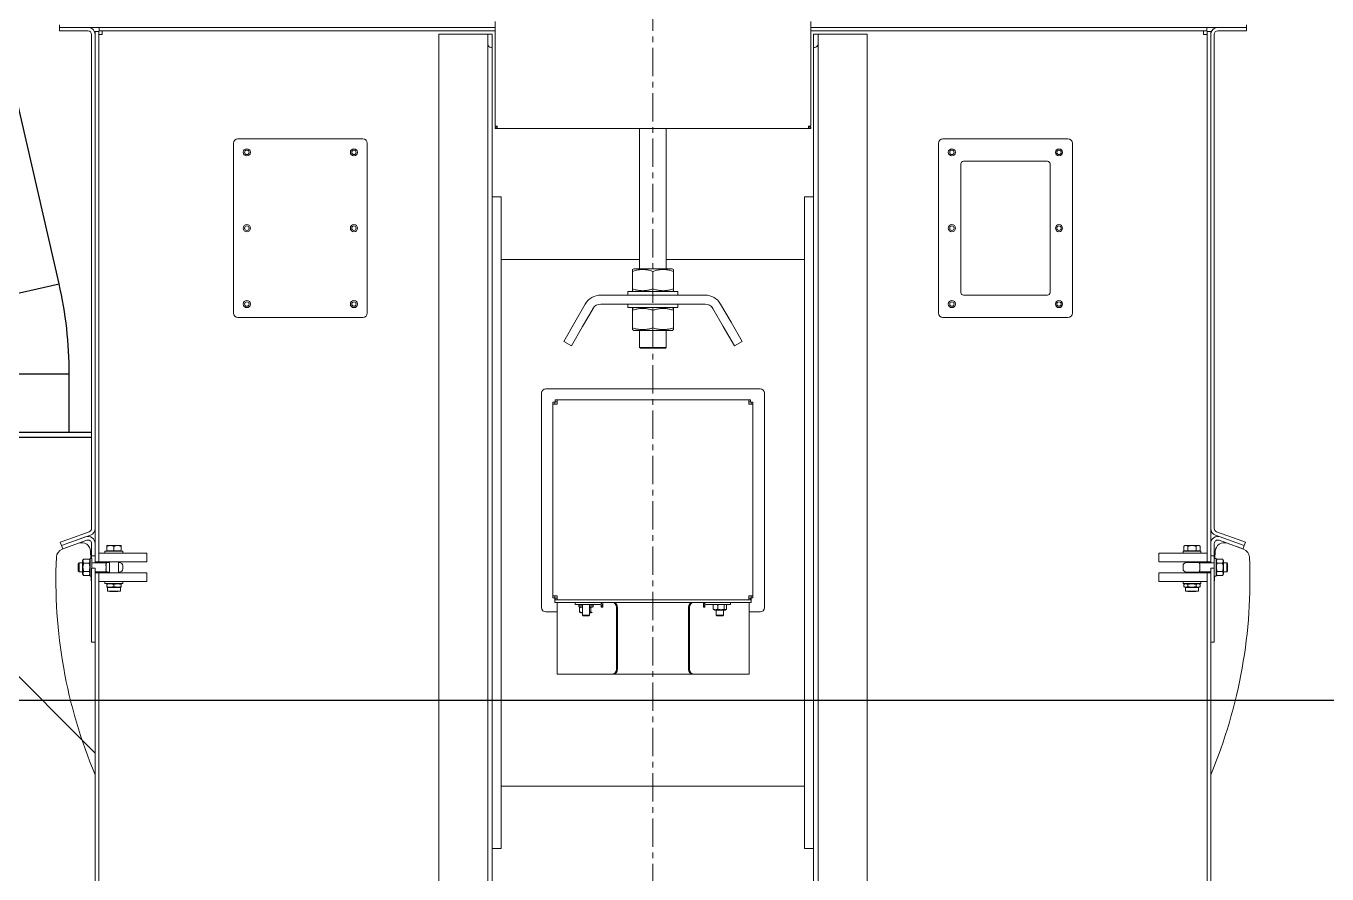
# Model space of a CAD drawing. Header units: millimetres. Extents: x 3220 to 226993, y 817 to 176024.
# Drawn here: x 158606 to 160064, y 132249 to 133199 of the extents above; entities that cross this region are included whole.
import ezdxf

# ---------------------------------------------------------------- set-up
doc = ezdxf.new("R2010")
doc.units = ezdxf.units.MM
doc.linetypes.add('AXES', pattern=[50.8, 31.75, -6.35, 6.35, -6.35])
doc.layers.add('Axe', color=1, linetype='AXES', lineweight=9)
doc.layers.add('Sichtbare Kanten(DIN)', color=7, linetype='Continuous', lineweight=50, true_color=0x3f3f3f)

# ---------------------------------------------------------------- blocks, each defined once
blk = doc.blocks.new('section 1-2')
blk.add_lwpolyline([(17750, -500), (17750, -3500), (250, -3500), (250, -500)])
blk = doc.blocks.new('be 500 pied F')
at = {"layer": 'Axe'}
blk.add_line((0, 1434.4), (0, -500), dxfattribs=at)
at = {"layer": 'Sichtbare Kanten(DIN)', "color": 5, "lineweight": 0}
for p, q in [((-665, 1257), (-665, 1254)), ((-655, 1254), (-665, 1254)), ((-665, 1254), (-655, 1254)), ((-665, 1254), (-665, 1250)), ((-655, 1254), (-176.9, 1254)), ((-655, 1254), (-633, 1254)), ((-620.5, 1254), (-176.9, 1254)), ((-620.5, 1250), (-620.5, 1254)), ((-176.9, 1143.2), (-176.9, 1260.4)), ((176.9, 1260.4), (176.9, 1143.2)), ((176.9, 1254), (620.5, 1254)), ((176.9, 1254), (655, 1254)), ((620.5, 1250), (620.5, 1254)), ((655, 1254), (633, 1254)), ((665, 1254), (655, 1254)), ((665, 1254), (655, 1254)), ((665, 1254), (665, 1257)), ((665, 1254), (665, 1250)), ((-655, 1250), (-665, 1250)), ((-655, 1250), (-633, 1250)), ((-629, 1246), (-629, 692.6)), ((-625, 658), (-625, 1249.5)), ((-621, 1249.5), (-625, 1249.5)), ((-625, 692.6), (-625, 1246)), ((-621, 658), (-621, 1249.5)), ((-617, 1246), (-621, 1246)), ((-620.5, 1250), (-176.9, 1250)), ((-617, 1246), (-617, 1250)), ((-240, 1246.5), (-236, 1246.5)), ((-240, 1246.5), (-240, -376)), ((-190, 1246.5), (-236, 1246.5)), ((-185, 1246.5), (-190, 1246.5)), ((-185, 1246.5), (-180, 1246.5)), ((-185, 1235.5), (-185, 1246.5)), ((-180, 1246.5), (-180, 1231.5)), ((176.9, 1250), (620.5, 1250)), ((185, 1246.5), (180, 1246.5)), ((180, 1246.5), (180, 1231.5)), ((185, 1235.5), (185, 1246.5)), ((185, 1246.5), (190, 1246.5)), ((190, 1246.5), (236, 1246.5)), ((240, 1246.5), (236, 1246.5)), ((240, 1246.5), (240, -376)), ((617, 1246), (617, 1250)), ((621, 1246), (617, 1246)), ((621, 1249.5), (621, 658)), ((625, 1249.5), (621, 1249.5)), ((625, 1249.5), (625, 658)), ((625, 692.6), (625, 1246)), ((629, 1246), (629, 692.6)), ((655, 1250), (633, 1250)), ((655, 1250), (665, 1250)), ((-185, 1235.5), (-185, -477.5)), ((-180, 1231.5), (-181, 1231.5)), ((-180, 1231.5), (-180, -473.5)), ((180, 1231.5), (181, 1231.5)), ((180, 1231.5), (180, -473.5)), ((185, 1235.5), (185, -477.5)), ((-176.9, 1143.2), (-174.4, 1143.2)), ((-174.4, 1142), (-176.9, 1142)), ((-176.9, 1140.7), (-176.9, 1142)), ((-176.9, 1140.7), (-174.4, 1140.7)), ((-174.4, 1140.7), (-174.4, 1143.2)), ((-174.4, 1140.7), (174.4, 1140.7)), ((-15, 1140.7), (-15, 983.6)), ((15, 1140.7), (15, 983.6)), ((174.4, 1143.2), (176.9, 1143.2)), ((174.4, 1143.2), (174.4, 1140.7)), ((176.9, 1142), (174.4, 1142)), ((174.4, 1140.7), (176.9, 1140.7)), ((176.9, 1142), (176.9, 1140.7)), ((-470, 934), (-470, 1124)), ((-465, 1129), (-325, 1129)), ((-320, 1124), (-320, 934)), ((320, 934), (320, 1124)), ((325, 1129), (465, 1129)), ((470, 1124), (470, 934)), ((345, 957), (345, 1101)), ((348, 1104), (442, 1104)), ((445, 1101), (445, 957)), ((-170, 1064), (-180, 1064)), ((-170, 1064), (-170, 1062)), ((-170, 336), (-170, 1062)), ((170, 1062), (170, 1064)), ((180, 1064), (170, 1064)), ((170, 1062), (170, 336)), ((-170, 994), (-15, 994)), ((15, 994), (170, 994)), ((-21.4, 983.6), (-23, 982.7)), ((-23, 980.6), (-23, 982.7)), ((-23, 980.6), (-23, 961)), ((21.4, 983.6), (-21.4, 983.6)), ((0, 980.6), (0, 961)), ((21.4, 983.6), (23, 982.7)), ((23, 982.7), (23, 980.6)), ((23, 980.6), (23, 961)), ((58.5, 954), (-58.5, 954)), ((-28, 958), (28, 958)), ((-28, 954), (-28, 958)), ((-23, 958.9), (-23, 961)), ((-21.4, 958), (-23, 958.9)), ((21.4, 958), (23, 958.9)), ((23, 961), (23, 958.9)), ((28, 954), (28, 958)), ((442, 954), (348, 954)), ((-75.8, 944), (-87.5, 923.7)), ((-78.8, 918.7), (-67.1, 939)), ((58.5, 944), (-58.5, 944)), ((-28, 944), (-28, 940)), ((28, 940), (-28, 940)), ((-21.4, 940), (-23, 939.1)), ((-23, 937), (-23, 939.1)), ((-23, 917.4), (-23, 937)), ((0, 917.4), (0, 937)), ((21.4, 940), (23, 939.1)), ((23, 939.1), (23, 937)), ((23, 917.4), (23, 937)), ((28, 944), (28, 940)), ((78.8, 918.7), (67.1, 939)), ((87.5, 923.7), (75.8, 944)), ((-325, 929), (-465, 929)), ((-100, 902), (-87.5, 923.7)), ((-78.8, 918.7), (-91.3, 897)), ((91.3, 897), (78.8, 918.7)), ((87.5, 923.7), (100, 902)), ((465, 929), (325, 929)), ((-23, 915.3), (-23, 917.4)), ((-21.4, 914.4), (-23, 915.3)), ((-21.4, 914.4), (21.4, 914.4)), ((-15, 914.4), (-15, 895.4)), ((15, 914.4), (15, 895.4)), ((21.4, 914.4), (23, 915.3)), ((23, 917.4), (23, 915.3)), ((-100, 902), (-91.3, 897)), ((-15, 895.4), (15, 895.4)), ((-14, 894.4), (-15, 895.4)), ((14, 894.4), (-14, 894.4)), ((14, 894.4), (15, 895.4)), ((91.3, 897), (100, 902)), ((120, 849), (-120, 849)), ((-125, 844), (-125, 604)), ((-112, 834), (-112, 831.9)), ((-110, 834), (-112, 834)), ((-112, 831.9), (-112, 617.1)), ((-112, 831.9), (-107.4, 831.9)), ((-110, 831.9), (-110, 834)), ((-107.4, 836.5), (-109.5, 836.5)), ((-109.5, 836.5), (-109.5, 834.5)), ((-109.5, 834.5), (-107.4, 834.5)), ((-107.4, 831.9), (-107.4, 836.5)), ((107.4, 836.5), (-107.4, 836.5)), ((109.5, 836.5), (107.4, 836.5)), ((107.4, 836.5), (107.4, 831.9)), ((107.4, 834.5), (109.5, 834.5)), ((112, 831.9), (107.4, 831.9)), ((109.5, 834.5), (109.5, 836.5)), ((110, 834), (110, 831.9)), ((110, 834), (112, 834)), ((112, 831.9), (112, 834)), ((112, 617.1), (112, 831.9)), ((125, 604), (125, 844)), ((-631.6, 688.8), (-654.6, 680.5)), ((631.6, 688.8), (654.6, 680.5)), ((-664, 677.1), (-654.6, 680.5)), ((-664, 677.1), (-662.6, 673.3)), ((-653.2, 676.7), (-662.6, 673.3)), ((-662.6, 673.3), (-653.2, 676.7)), ((-662.6, 673.3), (-661.2, 669.6)), ((-643.5, 676), (-661.9, 669.3)), ((-651.8, 673), (-661.2, 669.6)), ((-630.3, 685.1), (-653.2, 676.7)), ((-653.2, 676.7), (-635.7, 683.1)), ((-634.4, 679.3), (-651.8, 673)), ((-629, 668), (-629, 675.6)), ((-625, 668), (-625, 675.6)), ((-608, 673.4), (-612, 673.4)), ((-612, 672.7), (-612, 673.4)), ((-612, 667.6), (-612, 672.7)), ((-600, 673.4), (-608, 673.4)), ((-604, 667.6), (-604, 672.7)), ((-596, 673.4), (-600, 673.4)), ((-596, 673.4), (-596, 672.7)), ((-596, 667.6), (-596, 672.7)), ((596, 673.4), (594.8, 672.7)), ((594.8, 667.6), (594.8, 672.7)), ((597.1, 673.4), (596, 673.4)), ((604, 673.4), (597.1, 673.4)), ((599.4, 667.6), (599.4, 672.7)), ((610.9, 673.4), (604, 673.4)), ((608.6, 667.6), (608.6, 672.7)), ((612, 673.4), (610.9, 673.4)), ((612, 673.4), (613.2, 672.7)), ((613.2, 667.6), (613.2, 672.7)), ((625, 675.6), (625, 668)), ((629, 668), (629, 675.6)), ((630.3, 685.1), (653.2, 676.7)), ((634.4, 679.3), (651.8, 673)), ((653.2, 676.7), (635.7, 683.1)), ((661.9, 669.3), (643.5, 676)), ((661.2, 669.6), (651.8, 673)), ((653.2, 676.7), (662.6, 673.3)), ((653.2, 676.7), (662.6, 673.3)), ((664, 677.1), (654.6, 680.5)), ((661.2, 669.6), (662.6, 673.3)), ((664, 677.1), (662.6, 673.3)), ((-639, 656.3), (-637.9, 658.2)), ((-639, 656.3), (-639, 641.7)), ((-637.9, 658.2), (-631.7, 658.2)), ((-630.6, 656.3), (-631.7, 658.2)), ((-630.6, 639), (-630.6, 659)), ((-628.6, 659), (-630.6, 659)), ((-629.8, 659), (-630.1, 666.9)), ((-629, 663), (-629, 668)), ((-629, 663), (-629, 662.1)), ((-629, 662), (-629, 662.1)), ((-629, 662), (-625, 662)), ((-629, 659), (-629, 662)), ((-628.6, 648), (-628.6, 659)), ((-625, 655), (-625, 658)), ((-621, 665), (-605, 665)), ((-621, 665), (-621, 655)), ((-614, 667), (-594, 667)), ((-614, 665), (-614, 667)), ((-604, 667.6), (-612, 667.6)), ((-611.3, 667.6), (-611.3, 667)), ((-605, 665), (-590.6, 665)), ((-596, 667.6), (-604, 667.6)), ((-596.7, 667.6), (-596.7, 667)), ((-594, 665), (-594, 667)), ((-590.6, 665), (-569.1, 665)), ((-569.1, 665), (-567, 665)), ((-567, 655), (-567, 665)), ((567, 665), (569.1, 665)), ((567, 665), (567, 655)), ((590.6, 665), (569.1, 665)), ((590.6, 665), (605, 665)), ((594, 667), (614, 667)), ((594, 665), (594, 667)), ((599.4, 667.6), (594.8, 667.6)), ((596.7, 667.6), (596.7, 667)), ((608.6, 667.6), (599.4, 667.6)), ((621, 665), (605, 665)), ((613.2, 667.6), (608.6, 667.6)), ((611.3, 667.6), (611.3, 667)), ((614, 665), (614, 667)), ((621, 655), (621, 665)), ((625, 662), (629, 662)), ((625, 658), (625, 655)), ((629, 668), (629, 663)), ((629, 662.1), (629, 663)), ((629, 662.1), (629, 662)), ((629, 662), (629, 659)), ((629, 647.3), (629, 659)), ((631, 659), (629, 659)), ((630.1, 666.9), (629.8, 659)), ((631, 639), (631, 659)), ((631, 656.3), (632.1, 658.2)), ((638.3, 658.2), (632.1, 658.2)), ((639.4, 656.3), (638.3, 658.2)), ((639.4, 641.7), (639.4, 656.3)), ((-644, 653), (-643, 654)), ((-644, 645), (-644, 653)), ((-644, 645), (-643, 644)), ((-639, 654), (-643, 654)), ((-643, 654), (-643, 644)), ((-639, 644), (-643, 644)), ((-639, 641.7), (-637.9, 639.8)), ((-637.9, 653.7), (-631.7, 653.7)), ((-637.9, 644.5), (-631.7, 644.5)), ((-630.6, 641.7), (-631.7, 639.8)), ((-629, 647.9), (-629, 648)), ((-625, 648), (-629, 648)), ((-629, 647.9), (-629, 647)), ((-629, 642), (-629, 647)), ((-629, 570), (-629, 642)), ((-611.9, 654), (-628.6, 654)), ((-625, 655), (-621, 655)), ((-625, 654), (-625, 655)), ((-625, 648), (-625, 647.9)), ((-625, 647), (-625, 647.9)), ((-625, 647), (-625, 642)), ((-611.9, 644), (-625, 644)), ((-621, 643), (-625, 643)), ((-625, 570), (-625, 642)), ((-621, 655), (-621, 654)), ((-621, 655), (-605, 655)), ((-621, 644), (-621, 643)), ((-621, 643), (-605, 643)), ((-621, 643), (-621, 633)), ((-609, 654.5), (-610, 654.5)), ((-610, 643.5), (-609, 643.5)), ((-609, 655), (-609, 643)), ((-590.6, 655), (-605, 655)), ((-605, 643), (-590.6, 643)), ((-599, 655), (-599, 643)), ((-598, 654.5), (-599, 654.5)), ((-599, 643.5), (-598, 643.5)), ((-594, 647.5), (-594, 650.5)), ((-590.6, 655), (-569.1, 655)), ((-590.6, 643), (-569.1, 643)), ((-567, 655), (-569.1, 655)), ((-569.1, 643), (-567, 643)), ((-567, 633), (-567, 643)), ((569.1, 655), (567, 655)), ((567, 643), (569.1, 643)), ((567, 643), (567, 633)), ((590.6, 655), (569.1, 655)), ((590.6, 643), (569.1, 643)), ((605, 655), (590.6, 655)), ((590.6, 643), (605, 643)), ((594, 650.5), (594, 647.5)), ((610, 654.5), (598, 654.5)), ((598, 643.5), (610, 643.5)), ((599, 655), (599, 654.5)), ((599, 643.5), (599, 643)), ((621, 655), (605, 655)), ((621, 643), (605, 643)), ((609, 655), (609, 654.5)), ((609, 643.5), (609, 643)), ((611.9, 654), (629, 654)), ((611.9, 644), (625, 644)), ((621, 655), (625, 655)), ((621, 654), (621, 655)), ((621, 643), (621, 644)), ((625, 643), (621, 643)), ((621, 633), (621, 643)), ((625, 655), (625, 654)), ((625, 647.9), (625, 648)), ((629, 648), (625, 648)), ((625, 647.9), (625, 647)), ((625, 642), (625, 647)), ((625, 642), (625, 570)), ((629, 647), (629, 647.3)), ((629, 647), (629, 642)), ((629, 570), (629, 642)), ((631, 641.7), (632.1, 639.8)), ((638.3, 653.7), (632.1, 653.7)), ((638.3, 644.5), (632.1, 644.5)), ((639.4, 641.7), (638.3, 639.8)), ((639.4, 654), (643, 654)), ((639.4, 644), (643, 644)), ((643, 644), (643, 654)), ((644, 653), (643, 654)), ((644, 645), (643, 644)), ((644, 653), (644, 645)), ((-637.9, 639.8), (-637.9, 639.8)), ((-637.9, 639.8), (-631.7, 639.8)), ((-631.7, 639.8), (-631.7, 639.8)), ((-629, 639), (-630.6, 639)), ((-629, 627.9), (-629.3, 639)), ((-625, -491.5), (-625, 640)), ((-621, -491.5), (-621, 640)), ((-621, 633), (-605, 633)), ((-614, 633), (-614, 631)), ((-594, 631), (-614, 631)), ((-611.3, 631), (-612, 630.6)), ((-612, 629.9), (-612, 630.6)), ((-612, 629.9), (-612, 627.4)), ((-612, 626.7), (-612, 627.4)), ((-590.6, 633), (-605, 633)), ((-604, 629.9), (-604, 627.4)), ((-596.7, 631), (-596, 630.6)), ((-596, 630.6), (-596, 629.9)), ((-596, 629.9), (-596, 627.4)), ((-596, 627.4), (-596, 626.7)), ((-594, 633), (-594, 631)), ((-590.6, 633), (-569.1, 633)), ((-567, 633), (-569.1, 633)), ((569.1, 633), (567, 633)), ((590.6, 633), (569.1, 633)), ((605, 633), (590.6, 633)), ((594, 633), (594, 631)), ((614, 631), (594, 631)), ((596.7, 631), (594.8, 629.9)), ((594.8, 629.9), (594.8, 627.4)), ((596.7, 626.3), (594.8, 627.4)), ((599.4, 629.9), (599.4, 627.4)), ((621, 633), (605, 633)), ((608.6, 629.9), (608.6, 627.4)), ((611.3, 631), (613.2, 629.9)), ((611.3, 626.3), (613.2, 627.4)), ((613.2, 629.9), (613.2, 627.4)), ((614, 633), (614, 631)), ((621, 640), (621, -491.5)), ((625, 640), (625, -491.5)), ((629.3, 639), (629, 627.9)), ((631, 639), (629, 639)), ((632.1, 639.8), (632.1, 639.8)), ((638.3, 639.8), (632.1, 639.8)), ((638.3, 639.8), (638.3, 639.8)), ((-611.3, 626.3), (-612, 626.7)), ((-596.7, 626.3), (-611.3, 626.3)), ((-611.3, 626.3), (-611.3, 622.4)), ((-596.7, 622.4), (-611.3, 622.4)), ((-608.1, 622), (-608.5, 622.4)), ((-599.9, 622), (-608.1, 622)), ((-599.9, 622), (-599.5, 622.4)), ((-596.7, 626.3), (-596, 626.7)), ((-596.7, 626.3), (-596.7, 622.4)), ((-112, 617.1), (-112, 615)), ((-107.4, 617.1), (-112, 617.1)), ((-112, 615), (-110, 615)), ((-110, 615), (-110, 617.1)), ((-110, 612.5), (-110, 615)), ((-110, 612.5), (-105, 612.5)), ((-110, 612.5), (-110, 609.5)), ((-107.4, 614.5), (-109.5, 614.5)), ((-109.5, 614.5), (-109.5, 612.5)), ((-107.4, 612.5), (-107.4, 617.1)), ((-105, 612.5), (105, 612.5)), ((105, 612.5), (110, 612.5)), ((112, 617.1), (107.4, 617.1)), ((107.4, 617.1), (107.4, 612.5)), ((109.5, 614.5), (107.4, 614.5)), ((109.5, 612.5), (109.5, 614.5)), ((110, 617.1), (110, 615)), ((110, 615), (112, 615)), ((110, 612.5), (110, 615)), ((110, 609.5), (110, 612.5)), ((112, 615), (112, 617.1)), ((611.3, 626.3), (596.7, 626.3)), ((596.7, 626.3), (596.7, 622.4)), ((611.3, 622.4), (596.7, 622.4)), ((599.9, 622), (599.5, 622.4)), ((608.1, 622), (599.9, 622)), ((608.1, 622), (608.5, 622.4)), ((611.3, 626.3), (611.3, 622.4)), ((-120, 599), (-107.2, 599)), ((-105, 609.5), (-110, 609.5)), ((-107.2, 609.5), (-107.2, 529.5)), ((105, 609.5), (-105, 609.5)), ((-87.3, 607.5), (-87.3, 609.5)), ((-87.3, 607.5), (-65.1, 607.5)), ((-83, 606.5), (-79, 606.5)), ((-83, 604.9), (-83, 606.5)), ((-83, 604.9), (-79, 604.9)), ((-82.2, 603.9), (-82.2, 599.1)), ((-80.8, 604.9), (-81.7, 604.4)), ((-80.8, 598.1), (-81.7, 598.6)), ((-80.8, 598.1), (-79, 598.1)), ((-80, 606.5), (-80, 607.5)), ((-79, 595.3), (-79, 607.5)), ((-71, 595.3), (-71, 607.5)), ((-71, 606.5), (-67, 606.5)), ((-71, 604.9), (-67, 604.9)), ((-71, 598.1), (-69.2, 598.1)), ((-69.6, 603.9), (-69.6, 599.1)), ((-69.2, 604.9), (-68.3, 604.4)), ((-69.2, 598.1), (-68.3, 598.6)), ((-67, 604.9), (-67, 606.5)), ((-65.1, 607.5), (-59.1, 607.5)), ((-58, 604.5), (-58, 605.5)), ((-56.3, 604.5), (-58, 604.5)), ((-56.9, 605.5), (-56.9, 604.5)), ((-56.3, 609.5), (-56.3, 604.5)), ((-40.9, 534.5), (-40.9, 604.5)), ((-39.8, 604.5), (-39.8, 534.5)), ((40, 604.5), (40, 534.5)), ((41, 534.5), (41, 604.5)), ((56.5, 604.5), (56.5, 609.5)), ((58.2, 604.5), (56.5, 604.5)), ((57.2, 604.5), (57.2, 605.5)), ((58.2, 605.5), (58.2, 604.5)), ((65, 607.5), (59.3, 607.5)), ((65, 607.5), (86.8, 607.5)), ((67.6, 606.9), (67.6, 602.1)), ((68.5, 607.5), (68.1, 607.3)), ((69.2, 601.1), (68.1, 601.7)), ((69.2, 601.1), (80.8, 601.1)), ((71, 595.3), (71, 601.1)), ((72.6, 606.9), (72.6, 602.1)), ((79, 595.3), (79, 601.1)), ((79.9, 606.9), (79.9, 602.1)), ((80.8, 601.1), (81.9, 601.7)), ((81.5, 607.5), (81.9, 607.3)), ((82.4, 606.9), (82.4, 602.1)), ((86.8, 609.5), (86.8, 607.5)), ((110, 609.5), (105, 609.5)), ((107.9, 529.5), (107.9, 609.5)), ((107.9, 599), (120, 599)), ((-79, 595.3), (-71, 595.3)), ((-78.2, 594.5), (-79, 595.3)), ((-71.8, 594.5), (-78.2, 594.5)), ((-71.8, 594.5), (-71, 595.3)), ((71, 595.3), (79, 595.3)), ((71.8, 594.5), (71, 595.3)), ((78.2, 594.5), (71.8, 594.5)), ((78.2, 594.5), (79, 595.3)), ((-629, 565), (-629, 570)), ((629, 570), (629, 565)), ((-629, 565), (-625, 565)), ((625, 565), (629, 565)), ((-107.2, 529.5), (-105.4, 529.5)), ((-45.1, 529.5), (-105.4, 529.5)), ((-45.1, 529.5), (-44.1, 529.5)), ((-0.9, 529.5), (-44.1, 529.5)), ((0.9, 529.5), (-0.9, 529.5)), ((44.2, 529.5), (0.9, 529.5)), ((44.2, 529.5), (45.3, 529.5)), ((106, 529.5), (45.3, 529.5)), ((107.9, 529.5), (106, 529.5)), ((170, 404), (-170, 404)), ((-170, 336), (-170, 334)), ((170, 334), (170, 336)), ((-180, 334), (-170, 334)), ((170, 334), (180, 334))]:
    blk.add_line(p, q, dxfattribs=at)
at = {"layer": 'Sichtbare Kanten(DIN)', "color": 5, "lineweight": 0, "flags": 128}
for points in [[(0, 980.6), (-1.1, 981), (-2.1, 981.3), (-3.2, 981.6), (-4.1, 981.8), (-5.1, 982), (-6.1, 982.2), (-7, 982.3), (-7.9, 982.5), (-8.8, 982.6), (-9.7, 982.6), (-10.6, 982.7), (-11.5, 982.7), (-12.4, 982.7), (-13.3, 982.6), (-14.2, 982.6), (-15.1, 982.5), (-16, 982.3), (-16.9, 982.2), (-17.9, 982), (-18.9, 981.8), (-19.8, 981.6), (-20.9, 981.3), (-21.9, 981), (-23, 980.6)], [(23, 980.6), (21.9, 981), (20.9, 981.3), (19.8, 981.6), (18.9, 981.8), (17.9, 982), (16.9, 982.2), (16, 982.3), (15.1, 982.5), (14.2, 982.6), (13.3, 982.6), (12.4, 982.7), (11.5, 982.7), (10.6, 982.7), (9.7, 982.6), (8.8, 982.6), (7.9, 982.5), (7, 982.3), (6.1, 982.2), (5.1, 982), (4.1, 981.8), (3.2, 981.6), (2.1, 981.3), (1.1, 981), (0, 980.6)], [(-23, 961), (-21.9, 960.6), (-20.9, 960.3), (-19.8, 960), (-18.9, 959.8), (-17.9, 959.6), (-16.9, 959.4), (-16, 959.3), (-15.1, 959.1), (-14.2, 959), (-13.3, 959), (-12.4, 958.9), (-11.5, 958.9), (-10.6, 958.9), (-9.7, 959), (-8.8, 959), (-7.9, 959.1), (-7, 959.3), (-6.1, 959.4), (-5.1, 959.6), (-4.1, 959.8), (-3.2, 960), (-2.1, 960.3), (-1.1, 960.6), (0, 961)], [(0, 961), (1.1, 960.6), (2.1, 960.3), (3.2, 960), (4.1, 959.8), (5.1, 959.6), (6.1, 959.4), (7, 959.3), (7.9, 959.1), (8.8, 959), (9.7, 959), (10.6, 958.9), (11.5, 958.9), (12.4, 958.9), (13.3, 959), (14.2, 959), (15.1, 959.1), (16, 959.3), (16.9, 959.4), (17.9, 959.6), (18.9, 959.8), (19.8, 960), (20.9, 960.3), (21.9, 960.6), (23, 961)], [(0, 937), (-1.1, 937.4), (-2.1, 937.7), (-3.2, 938), (-4.1, 938.2), (-5.1, 938.4), (-6.1, 938.6), (-7, 938.7), (-7.9, 938.9), (-8.8, 939), (-9.7, 939), (-10.6, 939.1), (-11.5, 939.1), (-12.4, 939.1), (-13.3, 939), (-14.2, 939), (-15.1, 938.9), (-16, 938.7), (-16.9, 938.6), (-17.9, 938.4), (-18.9, 938.2), (-19.8, 938), (-20.9, 937.7), (-21.9, 937.4), (-23, 937)], [(23, 937), (21.9, 937.4), (20.9, 937.7), (19.8, 938), (18.9, 938.2), (17.9, 938.4), (16.9, 938.6), (16, 938.7), (15.1, 938.9), (14.2, 939), (13.3, 939), (12.4, 939.1), (11.5, 939.1), (10.6, 939.1), (9.7, 939), (8.8, 939), (7.9, 938.9), (7, 938.7), (6.1, 938.6), (5.1, 938.4), (4.1, 938.2), (3.2, 938), (2.1, 937.7), (1.1, 937.4), (0, 937)], [(-23, 917.4), (-21.9, 917), (-20.9, 916.7), (-19.8, 916.4), (-18.9, 916.2), (-17.9, 916), (-16.9, 915.8), (-16, 915.7), (-15.1, 915.5), (-14.2, 915.4), (-13.3, 915.4), (-12.4, 915.3), (-11.5, 915.3), (-10.6, 915.3), (-9.7, 915.4), (-8.8, 915.4), (-7.9, 915.5), (-7, 915.7), (-6.1, 915.8), (-5.1, 916), (-4.1, 916.2), (-3.2, 916.4), (-2.1, 916.7), (-1.1, 917), (0, 917.4)], [(0, 917.4), (1.1, 917), (2.1, 916.7), (3.2, 916.4), (4.1, 916.2), (5.1, 916), (6.1, 915.8), (7, 915.7), (7.9, 915.5), (8.8, 915.4), (9.7, 915.4), (10.6, 915.3), (11.5, 915.3), (12.4, 915.3), (13.3, 915.4), (14.2, 915.4), (15.1, 915.5), (16, 915.7), (16.9, 915.8), (17.9, 916), (18.9, 916.2), (19.8, 916.4), (20.9, 916.7), (21.9, 917), (23, 917.4)], [(-608, 673.4), (-608.2, 673.4), (-608.3, 673.4), (-608.5, 673.4), (-608.6, 673.4), (-608.8, 673.4), (-609, 673.4), (-609.1, 673.3), (-609.3, 673.3), (-609.4, 673.3), (-609.6, 673.3), (-609.8, 673.3), (-609.9, 673.2), (-610.1, 673.2), (-610.3, 673.2), (-610.4, 673.1), (-610.6, 673.1), (-610.8, 673), (-610.9, 673), (-611.1, 673), (-611.3, 672.9), (-611.5, 672.9), (-611.6, 672.8), (-611.8, 672.7), (-612, 672.7)], [(-604, 672.7), (-604.2, 672.7), (-604.4, 672.8), (-604.5, 672.9), (-604.7, 672.9), (-604.9, 673), (-605.1, 673), (-605.2, 673), (-605.4, 673.1), (-605.6, 673.1), (-605.7, 673.2), (-605.9, 673.2), (-606.1, 673.2), (-606.2, 673.3), (-606.4, 673.3), (-606.6, 673.3), (-606.7, 673.3), (-606.9, 673.3), (-607, 673.4), (-607.2, 673.4), (-607.4, 673.4), (-607.5, 673.4), (-607.7, 673.4), (-607.8, 673.4), (-608, 673.4)], [(-600, 673.4), (-600.2, 673.4), (-600.3, 673.4), (-600.5, 673.4), (-600.6, 673.4), (-600.8, 673.4), (-601, 673.4), (-601.1, 673.3), (-601.3, 673.3), (-601.4, 673.3), (-601.6, 673.3), (-601.8, 673.3), (-601.9, 673.2), (-602.1, 673.2), (-602.3, 673.2), (-602.4, 673.1), (-602.6, 673.1), (-602.8, 673), (-602.9, 673), (-603.1, 673), (-603.3, 672.9), (-603.5, 672.9), (-603.6, 672.8), (-603.8, 672.7), (-604, 672.7)], [(-596, 672.7), (-596.2, 672.7), (-596.4, 672.8), (-596.5, 672.9), (-596.7, 672.9), (-596.9, 673), (-597.1, 673), (-597.2, 673), (-597.4, 673.1), (-597.6, 673.1), (-597.7, 673.2), (-597.9, 673.2), (-598.1, 673.2), (-598.2, 673.3), (-598.4, 673.3), (-598.6, 673.3), (-598.7, 673.3), (-598.9, 673.3), (-599, 673.4), (-599.2, 673.4), (-599.4, 673.4), (-599.5, 673.4), (-599.7, 673.4), (-599.8, 673.4), (-600, 673.4)], [(597.1, 673.4), (597, 673.4), (596.9, 673.4), (596.8, 673.4), (596.7, 673.4), (596.6, 673.4), (596.5, 673.4), (596.4, 673.3), (596.3, 673.3), (596.2, 673.3), (596.1, 673.3), (596.1, 673.3), (596, 673.2), (595.9, 673.2), (595.8, 673.2), (595.7, 673.1), (595.6, 673.1), (595.5, 673), (595.4, 673), (595.3, 673), (595.2, 672.9), (595.1, 672.9), (595, 672.8), (594.9, 672.7), (594.8, 672.7)], [(599.4, 672.7), (599.3, 672.7), (599.2, 672.8), (599.1, 672.9), (599, 672.9), (598.9, 673), (598.8, 673), (598.7, 673), (598.6, 673.1), (598.5, 673.1), (598.4, 673.2), (598.3, 673.2), (598.2, 673.2), (598.1, 673.3), (598, 673.3), (597.9, 673.3), (597.8, 673.3), (597.7, 673.3), (597.6, 673.4), (597.5, 673.4), (597.4, 673.4), (597.3, 673.4), (597.3, 673.4), (597.2, 673.4), (597.1, 673.4)], [(604, 673.4), (603.8, 673.4), (603.6, 673.4), (603.4, 673.4), (603.3, 673.4), (603.1, 673.4), (602.9, 673.4), (602.7, 673.3), (602.5, 673.3), (602.3, 673.3), (602.2, 673.3), (602, 673.3), (601.8, 673.2), (601.6, 673.2), (601.4, 673.2), (601.2, 673.1), (601, 673.1), (600.8, 673), (600.6, 673), (600.4, 673), (600.2, 672.9), (600, 672.9), (599.8, 672.8), (599.6, 672.7), (599.4, 672.7)], [(608.6, 672.7), (608.4, 672.7), (608.2, 672.8), (608, 672.9), (607.8, 672.9), (607.6, 673), (607.4, 673), (607.2, 673), (607, 673.1), (606.8, 673.1), (606.6, 673.2), (606.4, 673.2), (606.2, 673.2), (606, 673.3), (605.8, 673.3), (605.7, 673.3), (605.5, 673.3), (605.3, 673.3), (605.1, 673.4), (604.9, 673.4), (604.7, 673.4), (604.6, 673.4), (604.4, 673.4), (604.2, 673.4), (604, 673.4)], [(610.9, 673.4), (610.8, 673.4), (610.7, 673.4), (610.7, 673.4), (610.6, 673.4), (610.5, 673.4), (610.4, 673.4), (610.3, 673.3), (610.2, 673.3), (610.1, 673.3), (610, 673.3), (609.9, 673.3), (609.8, 673.2), (609.7, 673.2), (609.6, 673.2), (609.5, 673.1), (609.4, 673.1), (609.3, 673), (609.2, 673), (609.1, 673), (609, 672.9), (608.9, 672.9), (608.8, 672.8), (608.7, 672.7), (608.6, 672.7)], [(613.2, 672.7), (613.1, 672.7), (613, 672.8), (612.9, 672.9), (612.8, 672.9), (612.7, 673), (612.6, 673), (612.5, 673), (612.4, 673.1), (612.3, 673.1), (612.2, 673.2), (612.1, 673.2), (612, 673.2), (611.9, 673.3), (611.9, 673.3), (611.8, 673.3), (611.7, 673.3), (611.6, 673.3), (611.5, 673.4), (611.4, 673.4), (611.3, 673.4), (611.2, 673.4), (611.1, 673.4), (611, 673.4), (610.9, 673.4)], [(-637.9, 658.2), (-638, 658), (-638.1, 657.8), (-638.2, 657.6), (-638.3, 657.4), (-638.4, 657.2), (-638.4, 657), (-638.5, 656.9), (-638.5, 656.7), (-638.6, 656.5), (-638.6, 656.3), (-638.6, 656.2), (-638.6, 656), (-638.6, 655.8), (-638.6, 655.6), (-638.6, 655.5), (-638.5, 655.3), (-638.5, 655.1), (-638.4, 654.9), (-638.4, 654.7), (-638.3, 654.5), (-638.2, 654.3), (-638.1, 654.1), (-638, 653.9), (-637.9, 653.7)], [(-631.7, 653.7), (-631.6, 653.9), (-631.5, 654.1), (-631.4, 654.3), (-631.3, 654.5), (-631.2, 654.7), (-631.2, 654.9), (-631.1, 655.1), (-631.1, 655.3), (-631, 655.5), (-631, 655.6), (-631, 655.8), (-631, 656), (-631, 656.2), (-631, 656.3), (-631, 656.5), (-631.1, 656.7), (-631.1, 656.9), (-631.2, 657), (-631.2, 657.2), (-631.3, 657.4), (-631.4, 657.6), (-631.5, 657.8), (-631.6, 658), (-631.7, 658.2)], [(632.1, 658.2), (632, 658), (631.9, 657.8), (631.8, 657.6), (631.7, 657.4), (631.6, 657.2), (631.6, 657), (631.5, 656.9), (631.5, 656.7), (631.4, 656.5), (631.4, 656.3), (631.4, 656.2), (631.4, 656), (631.4, 655.8), (631.4, 655.6), (631.4, 655.5), (631.5, 655.3), (631.5, 655.1), (631.6, 654.9), (631.6, 654.7), (631.7, 654.5), (631.8, 654.3), (631.9, 654.1), (632, 653.9), (632.1, 653.7)], [(638.3, 653.7), (638.4, 653.9), (638.5, 654.1), (638.6, 654.3), (638.7, 654.5), (638.8, 654.7), (638.8, 654.9), (638.9, 655.1), (638.9, 655.3), (639, 655.5), (639, 655.6), (639, 655.8), (639, 656), (639, 656.2), (639, 656.3), (639, 656.5), (638.9, 656.7), (638.9, 656.9), (638.8, 657), (638.8, 657.2), (638.7, 657.4), (638.6, 657.6), (638.5, 657.8), (638.4, 658), (638.3, 658.2)], [(-637.9, 653.7), (-638, 653.3), (-638.1, 652.9), (-638.2, 652.5), (-638.3, 652.1), (-638.4, 651.7), (-638.4, 651.3), (-638.5, 650.9), (-638.5, 650.5), (-638.6, 650.2), (-638.6, 649.8), (-638.6, 649.5), (-638.6, 649.1), (-638.6, 648.7), (-638.6, 648.4), (-638.6, 648), (-638.5, 647.7), (-638.5, 647.3), (-638.4, 646.9), (-638.4, 646.5), (-638.3, 646.1), (-638.2, 645.8), (-638.1, 645.3), (-638, 644.9), (-637.9, 644.5)], [(-637.9, 644.5), (-638, 644.3), (-638.1, 644), (-638.2, 643.8), (-638.3, 643.6), (-638.4, 643.4), (-638.4, 643.2), (-638.5, 643), (-638.5, 642.9), (-638.6, 642.7), (-638.6, 642.5), (-638.6, 642.3), (-638.6, 642.1), (-638.6, 641.9), (-638.6, 641.8), (-638.6, 641.6), (-638.5, 641.4), (-638.5, 641.2), (-638.4, 641), (-638.4, 640.8), (-638.3, 640.6), (-638.2, 640.4), (-638.1, 640.2), (-638, 640), (-637.9, 639.8)], [(-631.7, 644.5), (-631.6, 644.9), (-631.5, 645.3), (-631.4, 645.8), (-631.3, 646.1), (-631.2, 646.5), (-631.2, 646.9), (-631.1, 647.3), (-631.1, 647.7), (-631, 648), (-631, 648.4), (-631, 648.7), (-631, 649.1), (-631, 649.5), (-631, 649.8), (-631, 650.2), (-631.1, 650.5), (-631.1, 650.9), (-631.2, 651.3), (-631.2, 651.7), (-631.3, 652.1), (-631.4, 652.5), (-631.5, 652.9), (-631.6, 653.3), (-631.7, 653.7)], [(-631.7, 639.8), (-631.6, 640), (-631.5, 640.2), (-631.4, 640.4), (-631.3, 640.6), (-631.2, 640.8), (-631.2, 641), (-631.1, 641.2), (-631.1, 641.4), (-631, 641.6), (-631, 641.8), (-631, 641.9), (-631, 642.1), (-631, 642.3), (-631, 642.5), (-631, 642.7), (-631.1, 642.9), (-631.1, 643), (-631.2, 643.2), (-631.2, 643.4), (-631.3, 643.6), (-631.4, 643.8), (-631.5, 644), (-631.6, 644.3), (-631.7, 644.5)], [(-611.9, 654), (-611.9, 654), (-612, 654), (-612, 653.9), (-612.1, 653.9), (-612.1, 653.8), (-612.2, 653.7), (-612.3, 653.7), (-612.3, 653.6), (-612.4, 653.5), (-612.5, 653.3), (-612.5, 653.2), (-612.6, 653.1), (-612.6, 652.9), (-612.7, 652.7), (-612.8, 652.6), (-612.8, 652.4), (-612.8, 652.2), (-612.9, 651.9), (-612.9, 651.7), (-612.9, 651.5), (-612.9, 651.2), (-612.9, 651), (-612.8, 650.8), (-612.8, 650.5)], [(-612.8, 647.5), (-612.8, 647.2), (-612.9, 647), (-612.9, 646.7), (-612.9, 646.4), (-612.9, 646.2), (-612.8, 646), (-612.8, 645.7), (-612.8, 645.5), (-612.7, 645.3), (-612.7, 645.1), (-612.6, 645), (-612.5, 644.8), (-612.5, 644.7), (-612.4, 644.5), (-612.3, 644.4), (-612.2, 644.3), (-612.2, 644.2), (-612.1, 644.2), (-612, 644.1), (-612, 644.1), (-612, 644), (-612, 644), (-611.9, 644), (-611.9, 644)], [(-612.8, 650.5), (-612.8, 650.4), (-612.8, 650.3), (-612.7, 650.1), (-612.7, 650), (-612.7, 649.9), (-612.7, 649.8), (-612.7, 649.6), (-612.7, 649.5), (-612.7, 649.4), (-612.7, 649.2), (-612.7, 649.1), (-612.7, 649), (-612.7, 648.9), (-612.7, 648.8), (-612.7, 648.6), (-612.7, 648.5), (-612.7, 648.4), (-612.7, 648.2), (-612.7, 648.1), (-612.7, 648), (-612.7, 647.9), (-612.8, 647.7), (-612.8, 647.6), (-612.8, 647.5)], [(612.8, 650.5), (612.8, 650.8), (612.9, 651), (612.9, 651.3), (612.9, 651.6), (612.9, 651.8), (612.8, 652), (612.8, 652.3), (612.8, 652.5), (612.7, 652.7), (612.7, 652.9), (612.6, 653), (612.5, 653.2), (612.5, 653.3), (612.4, 653.5), (612.3, 653.6), (612.2, 653.7), (612.2, 653.8), (612.1, 653.8), (612, 653.9), (612, 653.9), (612, 654), (612, 654), (611.9, 654), (611.9, 654)], [(611.9, 644), (611.9, 644), (612, 644), (612, 644.1), (612.1, 644.1), (612.1, 644.2), (612.2, 644.3), (612.3, 644.3), (612.3, 644.4), (612.4, 644.5), (612.5, 644.7), (612.5, 644.8), (612.6, 644.9), (612.6, 645.1), (612.7, 645.3), (612.8, 645.4), (612.8, 645.6), (612.8, 645.8), (612.9, 646.1), (612.9, 646.3), (612.9, 646.5), (612.9, 646.8), (612.9, 647), (612.8, 647.2), (612.8, 647.5)], [(612.8, 647.5), (612.8, 647.6), (612.8, 647.7), (612.7, 647.9), (612.7, 648), (612.7, 648.1), (612.7, 648.2), (612.7, 648.4), (612.7, 648.5), (612.7, 648.6), (612.7, 648.8), (612.7, 648.9), (612.7, 649), (612.7, 649.1), (612.7, 649.2), (612.7, 649.4), (612.7, 649.5), (612.7, 649.6), (612.7, 649.8), (612.7, 649.9), (612.7, 650), (612.7, 650.1), (612.8, 650.3), (612.8, 650.4), (612.8, 650.5)], [(632.1, 653.7), (632, 653.3), (631.9, 652.9), (631.8, 652.5), (631.7, 652.1), (631.6, 651.7), (631.6, 651.3), (631.5, 650.9), (631.5, 650.5), (631.4, 650.2), (631.4, 649.8), (631.4, 649.5), (631.4, 649.1), (631.4, 648.7), (631.4, 648.4), (631.4, 648), (631.5, 647.7), (631.5, 647.3), (631.6, 646.9), (631.6, 646.5), (631.7, 646.1), (631.8, 645.8), (631.9, 645.3), (632, 644.9), (632.1, 644.5)], [(632.1, 644.5), (632, 644.3), (631.9, 644), (631.8, 643.8), (631.7, 643.6), (631.6, 643.4), (631.6, 643.2), (631.5, 643), (631.5, 642.9), (631.4, 642.7), (631.4, 642.5), (631.4, 642.3), (631.4, 642.1), (631.4, 641.9), (631.4, 641.8), (631.4, 641.6), (631.5, 641.4), (631.5, 641.2), (631.6, 641), (631.6, 640.8), (631.7, 640.6), (631.8, 640.4), (631.9, 640.2), (632, 640), (632.1, 639.8)], [(638.3, 644.5), (638.4, 644.9), (638.5, 645.3), (638.6, 645.8), (638.7, 646.1), (638.8, 646.5), (638.8, 646.9), (638.9, 647.3), (638.9, 647.7), (639, 648), (639, 648.4), (639, 648.7), (639, 649.1), (639, 649.5), (639, 649.8), (639, 650.2), (638.9, 650.5), (638.9, 650.9), (638.8, 651.3), (638.8, 651.7), (638.7, 652.1), (638.6, 652.5), (638.5, 652.9), (638.4, 653.3), (638.3, 653.7)], [(638.3, 639.8), (638.4, 640), (638.5, 640.2), (638.6, 640.4), (638.7, 640.6), (638.8, 640.8), (638.8, 641), (638.9, 641.2), (638.9, 641.4), (639, 641.6), (639, 641.8), (639, 641.9), (639, 642.1), (639, 642.3), (639, 642.5), (639, 642.7), (638.9, 642.9), (638.9, 643), (638.8, 643.2), (638.8, 643.4), (638.7, 643.6), (638.6, 643.8), (638.5, 644), (638.4, 644.3), (638.3, 644.5)], [(-604, 629.9), (-604.4, 630), (-604.7, 630.1), (-605.1, 630.2), (-605.4, 630.3), (-605.8, 630.4), (-606.1, 630.4), (-606.4, 630.5), (-606.8, 630.5), (-607.1, 630.6), (-607.4, 630.6), (-607.7, 630.6), (-608, 630.6), (-608.3, 630.6), (-608.6, 630.6), (-608.9, 630.6), (-609.2, 630.5), (-609.6, 630.5), (-609.9, 630.4), (-610.2, 630.4), (-610.6, 630.3), (-610.9, 630.2), (-611.3, 630.1), (-611.6, 630), (-612, 629.9)], [(-612, 627.4), (-611.6, 627.3), (-611.3, 627.2), (-610.9, 627.1), (-610.6, 627), (-610.2, 626.9), (-609.9, 626.9), (-609.6, 626.8), (-609.2, 626.8), (-608.9, 626.7), (-608.6, 626.7), (-608.3, 626.7), (-608, 626.7), (-607.7, 626.7), (-607.4, 626.7), (-607.1, 626.7), (-606.8, 626.8), (-606.4, 626.8), (-606.1, 626.9), (-605.8, 626.9), (-605.4, 627), (-605.1, 627.1), (-604.7, 627.2), (-604.4, 627.3), (-604, 627.4)], [(-596, 629.9), (-596.4, 630), (-596.7, 630.1), (-597.1, 630.2), (-597.4, 630.3), (-597.8, 630.4), (-598.1, 630.4), (-598.4, 630.5), (-598.8, 630.5), (-599.1, 630.6), (-599.4, 630.6), (-599.7, 630.6), (-600, 630.6), (-600.3, 630.6), (-600.6, 630.6), (-600.9, 630.6), (-601.2, 630.5), (-601.6, 630.5), (-601.9, 630.4), (-602.2, 630.4), (-602.6, 630.3), (-602.9, 630.2), (-603.3, 630.1), (-603.6, 630), (-604, 629.9)], [(-604, 627.4), (-603.6, 627.3), (-603.3, 627.2), (-602.9, 627.1), (-602.6, 627), (-602.2, 626.9), (-601.9, 626.9), (-601.6, 626.8), (-601.2, 626.8), (-600.9, 626.7), (-600.6, 626.7), (-600.3, 626.7), (-600, 626.7), (-599.7, 626.7), (-599.4, 626.7), (-599.1, 626.7), (-598.8, 626.8), (-598.4, 626.8), (-598.1, 626.9), (-597.8, 626.9), (-597.4, 627), (-597.1, 627.1), (-596.7, 627.2), (-596.4, 627.3), (-596, 627.4)], [(599.4, 629.9), (599.2, 630), (599, 630.1), (598.7, 630.2), (598.5, 630.3), (598.4, 630.4), (598.2, 630.4), (598, 630.5), (597.8, 630.5), (597.6, 630.6), (597.4, 630.6), (597.3, 630.6), (597.1, 630.6), (596.9, 630.6), (596.7, 630.6), (596.5, 630.6), (596.4, 630.5), (596.2, 630.5), (596, 630.4), (595.8, 630.4), (595.6, 630.3), (595.4, 630.2), (595.2, 630.1), (595, 630), (594.8, 629.9)], [(594.8, 627.4), (595, 627.3), (595.2, 627.2), (595.4, 627.1), (595.6, 627), (595.8, 626.9), (596, 626.9), (596.2, 626.8), (596.4, 626.8), (596.5, 626.7), (596.7, 626.7), (596.9, 626.7), (597.1, 626.7), (597.3, 626.7), (597.4, 626.7), (597.6, 626.7), (597.8, 626.8), (598, 626.8), (598.2, 626.9), (598.4, 626.9), (598.5, 627), (598.7, 627.1), (599, 627.2), (599.2, 627.3), (599.4, 627.4)], [(608.6, 629.9), (608.2, 630), (607.8, 630.1), (607.4, 630.2), (607, 630.3), (606.6, 630.4), (606.2, 630.4), (605.8, 630.5), (605.4, 630.5), (605.1, 630.6), (604.7, 630.6), (604.4, 630.6), (604, 630.6), (603.6, 630.6), (603.3, 630.6), (602.9, 630.6), (602.6, 630.5), (602.2, 630.5), (601.8, 630.4), (601.4, 630.4), (601, 630.3), (600.6, 630.2), (600.2, 630.1), (599.8, 630), (599.4, 629.9)], [(599.4, 627.4), (599.8, 627.3), (600.2, 627.2), (600.6, 627.1), (601, 627), (601.4, 626.9), (601.8, 626.9), (602.2, 626.8), (602.6, 626.8), (602.9, 626.7), (603.3, 626.7), (603.6, 626.7), (604, 626.7), (604.4, 626.7), (604.7, 626.7), (605.1, 626.7), (605.4, 626.8), (605.8, 626.8), (606.2, 626.9), (606.6, 626.9), (607, 627), (607.4, 627.1), (607.8, 627.2), (608.2, 627.3), (608.6, 627.4)], [(613.2, 629.9), (613, 630), (612.8, 630.1), (612.6, 630.2), (612.4, 630.3), (612.2, 630.4), (612, 630.4), (611.8, 630.5), (611.6, 630.5), (611.5, 630.6), (611.3, 630.6), (611.1, 630.6), (610.9, 630.6), (610.7, 630.6), (610.6, 630.6), (610.4, 630.6), (610.2, 630.5), (610, 630.5), (609.8, 630.4), (609.6, 630.4), (609.5, 630.3), (609.3, 630.2), (609, 630.1), (608.8, 630), (608.6, 629.9)], [(608.6, 627.4), (608.8, 627.3), (609, 627.2), (609.3, 627.1), (609.5, 627), (609.6, 626.9), (609.8, 626.9), (610, 626.8), (610.2, 626.8), (610.4, 626.7), (610.6, 626.7), (610.7, 626.7), (610.9, 626.7), (611.1, 626.7), (611.3, 626.7), (611.5, 626.7), (611.6, 626.8), (611.8, 626.8), (612, 626.9), (612.2, 626.9), (612.4, 627), (612.6, 627.1), (612.8, 627.2), (613, 627.3), (613.2, 627.4)], [(-79, 604.5), (-79.1, 604.5), (-79.3, 604.5), (-79.4, 604.5), (-79.5, 604.5), (-79.6, 604.5), (-79.8, 604.5), (-79.9, 604.5), (-80, 604.5), (-80.1, 604.5), (-80.3, 604.4), (-80.4, 604.4), (-80.5, 604.4), (-80.6, 604.4), (-80.8, 604.4), (-80.9, 604.3), (-81, 604.3), (-81.2, 604.3), (-81.3, 604.2), (-81.5, 604.2), (-81.6, 604.1), (-81.7, 604.1), (-81.9, 604), (-82, 604), (-82.2, 603.9)], [(-82.2, 603.9), (-82.2, 603.9), (-82.1, 604), (-82.1, 604), (-82.1, 604), (-82.1, 604.1), (-82.1, 604.1), (-82, 604.1), (-82, 604.1), (-82, 604.1), (-82, 604.2), (-81.9, 604.2), (-81.9, 604.2), (-81.9, 604.2), (-81.9, 604.2), (-81.9, 604.3), (-81.8, 604.3), (-81.8, 604.3), (-81.8, 604.3), (-81.8, 604.3), (-81.8, 604.3), (-81.7, 604.4), (-81.7, 604.4), (-81.7, 604.4), (-81.7, 604.4)], [(-82.2, 599.1), (-82, 599), (-81.9, 599), (-81.7, 598.9), (-81.6, 598.9), (-81.5, 598.8), (-81.3, 598.8), (-81.2, 598.7), (-81, 598.7), (-80.9, 598.7), (-80.8, 598.6), (-80.6, 598.6), (-80.5, 598.6), (-80.4, 598.6), (-80.3, 598.6), (-80.1, 598.5), (-80, 598.5), (-79.9, 598.5), (-79.8, 598.5), (-79.6, 598.5), (-79.5, 598.5), (-79.4, 598.5), (-79.3, 598.5), (-79.1, 598.5), (-79, 598.5)], [(-81.7, 598.6), (-81.7, 598.6), (-81.7, 598.6), (-81.7, 598.6), (-81.8, 598.7), (-81.8, 598.7), (-81.8, 598.7), (-81.8, 598.7), (-81.8, 598.7), (-81.9, 598.7), (-81.9, 598.8), (-81.9, 598.8), (-81.9, 598.8), (-81.9, 598.8), (-82, 598.8), (-82, 598.9), (-82, 598.9), (-82, 598.9), (-82.1, 598.9), (-82.1, 598.9), (-82.1, 599), (-82.1, 599), (-82.1, 599), (-82.2, 599.1), (-82.2, 599.1)], [(-69.6, 603.9), (-69.6, 603.9), (-69.7, 604), (-69.7, 604), (-69.8, 604), (-69.9, 604), (-69.9, 604), (-70, 604), (-70.1, 604.1), (-70.1, 604.1), (-70.2, 604.1), (-70.2, 604.1), (-70.3, 604.1), (-70.4, 604.1), (-70.4, 604.2), (-70.5, 604.2), (-70.5, 604.2), (-70.6, 604.2), (-70.7, 604.2), (-70.7, 604.2), (-70.8, 604.2), (-70.8, 604.2), (-70.9, 604.3), (-70.9, 604.3), (-71, 604.3)], [(-71, 598.7), (-70.9, 598.7), (-70.9, 598.7), (-70.8, 598.8), (-70.8, 598.8), (-70.7, 598.8), (-70.7, 598.8), (-70.6, 598.8), (-70.5, 598.8), (-70.5, 598.8), (-70.4, 598.8), (-70.4, 598.9), (-70.3, 598.9), (-70.2, 598.9), (-70.2, 598.9), (-70.1, 598.9), (-70.1, 598.9), (-70, 599), (-69.9, 599), (-69.9, 599), (-69.8, 599), (-69.7, 599), (-69.7, 599), (-69.6, 599.1), (-69.6, 599.1)], [(-68, 604.2), (-68.1, 604.2), (-68.2, 604.3), (-68.2, 604.3), (-68.3, 604.4), (-68.4, 604.4), (-68.4, 604.4), (-68.5, 604.5), (-68.5, 604.5), (-68.6, 604.5), (-68.7, 604.5), (-68.7, 604.5), (-68.8, 604.5), (-68.8, 604.5), (-68.9, 604.5), (-69, 604.4), (-69, 604.4), (-69.1, 604.4), (-69.1, 604.3), (-69.2, 604.3), (-69.3, 604.2), (-69.3, 604.2), (-69.4, 604.1), (-69.5, 604), (-69.6, 603.9)], [(-69.6, 599.1), (-69.5, 599), (-69.4, 598.9), (-69.3, 598.8), (-69.3, 598.8), (-69.2, 598.7), (-69.1, 598.7), (-69.1, 598.6), (-69, 598.6), (-69, 598.6), (-68.9, 598.5), (-68.8, 598.5), (-68.8, 598.5), (-68.7, 598.5), (-68.7, 598.5), (-68.6, 598.5), (-68.5, 598.5), (-68.5, 598.5), (-68.4, 598.6), (-68.4, 598.6), (-68.3, 598.6), (-68.2, 598.7), (-68.2, 598.7), (-68.1, 598.8), (-68, 598.8)], [(72.6, 606.9), (72.3, 607), (72.1, 607.1), (71.9, 607.2), (71.7, 607.2), (71.5, 607.3), (71.3, 607.4), (71.1, 607.4), (70.9, 607.4), (70.7, 607.5), (70.5, 607.5), (70.3, 607.5), (70.1, 607.5), (69.9, 607.5), (69.7, 607.5), (69.5, 607.5), (69.3, 607.4), (69.1, 607.4), (68.9, 607.4), (68.7, 607.3), (68.5, 607.2), (68.3, 607.2), (68.1, 607.1), (67.9, 607), (67.6, 606.9)], [(67.6, 606.9), (67.7, 606.9), (67.7, 607), (67.7, 607), (67.7, 607), (67.7, 607), (67.8, 607), (67.8, 607), (67.8, 607.1), (67.8, 607.1), (67.9, 607.1), (67.9, 607.1), (67.9, 607.1), (67.9, 607.1), (67.9, 607.2), (68, 607.2), (68, 607.2), (68, 607.2), (68, 607.2), (68, 607.2), (68.1, 607.2), (68.1, 607.2), (68.1, 607.3), (68.1, 607.3), (68.1, 607.3)], [(67.6, 602.1), (67.9, 602), (68.1, 601.9), (68.3, 601.8), (68.5, 601.8), (68.7, 601.7), (68.9, 601.6), (69.1, 601.6), (69.3, 601.6), (69.5, 601.5), (69.7, 601.5), (69.9, 601.5), (70.1, 601.5), (70.3, 601.5), (70.5, 601.5), (70.7, 601.5), (70.9, 601.6), (71.1, 601.6), (71.3, 601.6), (71.5, 601.7), (71.7, 601.8), (71.9, 601.8), (72.1, 601.9), (72.3, 602), (72.6, 602.1)], [(68.1, 601.7), (68.1, 601.7), (68.1, 601.7), (68.1, 601.8), (68.1, 601.8), (68, 601.8), (68, 601.8), (68, 601.8), (68, 601.8), (68, 601.8), (67.9, 601.8), (67.9, 601.9), (67.9, 601.9), (67.9, 601.9), (67.9, 601.9), (67.8, 601.9), (67.8, 601.9), (67.8, 602), (67.8, 602), (67.7, 602), (67.7, 602), (67.7, 602), (67.7, 602), (67.7, 602.1), (67.6, 602.1)], [(79.9, 606.9), (79.6, 607), (79.3, 607.1), (78.9, 607.2), (78.6, 607.2), (78.3, 607.3), (78, 607.4), (77.7, 607.4), (77.4, 607.4), (77.1, 607.5), (76.8, 607.5), (76.5, 607.5), (76.3, 607.5), (76, 607.5), (75.7, 607.5), (75.4, 607.5), (75.1, 607.4), (74.8, 607.4), (74.5, 607.4), (74.2, 607.3), (73.9, 607.2), (73.6, 607.2), (73.3, 607.1), (72.9, 607), (72.6, 606.9)], [(72.6, 602.1), (72.9, 602), (73.3, 601.9), (73.6, 601.8), (73.9, 601.8), (74.2, 601.7), (74.5, 601.6), (74.8, 601.6), (75.1, 601.6), (75.4, 601.5), (75.7, 601.5), (76, 601.5), (76.3, 601.5), (76.5, 601.5), (76.8, 601.5), (77.1, 601.5), (77.4, 601.6), (77.7, 601.6), (78, 601.6), (78.3, 601.7), (78.6, 601.8), (78.9, 601.8), (79.3, 601.9), (79.6, 602), (79.9, 602.1)], [(82.4, 606.9), (82.2, 607), (82.1, 607.1), (82, 607.2), (81.9, 607.2), (81.8, 607.3), (81.7, 607.4), (81.6, 607.4), (81.5, 607.4), (81.4, 607.5), (81.3, 607.5), (81.2, 607.5), (81.2, 607.5), (81.1, 607.5), (81, 607.5), (80.9, 607.5), (80.8, 607.4), (80.7, 607.4), (80.6, 607.4), (80.5, 607.3), (80.4, 607.2), (80.3, 607.2), (80.2, 607.1), (80.1, 607), (79.9, 606.9)], [(79.9, 602.1), (80.1, 602), (80.2, 601.9), (80.3, 601.8), (80.4, 601.8), (80.5, 601.7), (80.6, 601.6), (80.7, 601.6), (80.8, 601.6), (80.9, 601.5), (81, 601.5), (81.1, 601.5), (81.2, 601.5), (81.2, 601.5), (81.3, 601.5), (81.4, 601.5), (81.5, 601.6), (81.6, 601.6), (81.7, 601.6), (81.8, 601.7), (81.9, 601.8), (82, 601.8), (82.1, 601.9), (82.2, 602), (82.4, 602.1)]]:
    blk.add_lwpolyline(points, dxfattribs=at)
at = {"layer": 'Sichtbare Kanten(DIN)', "color": 5, "lineweight": 0}
for centre, radius in [((-455, 1114), 4), ((-455, 1114), 2.46), ((-335, 1114), 4), ((-335, 1114), 2.46), ((335, 1114), 4), ((335, 1114), 2.46), ((455, 1114), 4), ((455, 1114), 2.46), ((-455, 1029), 4), ((-455, 1029), 2.46), ((-335, 1029), 4), ((-335, 1029), 2.46), ((335, 1029), 4), ((335, 1029), 2.46), ((455, 1029), 4), ((455, 1029), 2.46), ((-455, 944), 4), ((-335, 944), 4), ((335, 944), 4), ((455, 944), 4), ((-455, 944), 2.46), ((-335, 944), 2.46), ((335, 944), 2.46), ((455, 944), 2.46)]:
    blk.add_circle(centre, radius, dxfattribs=at)
for centre, radius, start, end in [((-633, 1246), 8, 0, 90), ((633, 1246), 8, 90, 180), ((-633, 1246), 4, 0, 90), ((633, 1246), 4, 90, 180), ((-181, 1235.5), 4, 180, 270), ((181, 1235.5), 4, 270, 0), ((-465, 1124), 5, 90, 180), ((-325, 1124), 5, 0, 90), ((325, 1124), 5, 90, 180), ((465, 1124), 5, 0, 90), ((348, 1101), 3, 90, 180), ((442, 1101), 3, 0, 90), ((-58.5, 934), 20, 90, 150), ((58.5, 934), 20, 30, 90), ((348, 957), 3, 180, 270), ((442, 957), 3, 270, 0), ((-465, 934), 5, 180, 270), ((-325, 934), 5, 270, 0), ((-58.5, 934), 10, 90, 150), ((58.5, 934), 10, 30, 90), ((325, 934), 5, 180, 270), ((465, 934), 5, 270, 0), ((-120, 844), 5, 90, 180), ((120, 844), 5, 0, 90), ((-633, 692.6), 4, 290, 0), ((-633, 692.6), 8, 290, 0), ((633, 692.6), 8, 180, 250), ((633, 692.6), 4, 180, 250), ((-640.1, 666.6), 10, 1.5527, 110.0527), ((-633, 675.6), 8, 0, 110), ((-633, 675.6), 4, 0, 110), ((633, 675.6), 8, 70, 180), ((633, 675.6), 4, 70, 180), ((640.1, 666.6), 10, 69.9473, 178.4473), ((-105, 635), 564, 177.4228, 202.7819), ((-658.4, 659.9), 10, 110.0527, 177.4228), ((105, 635), 564, 337.2181, 2.5772), ((658.4, 659.9), 10, 2.5772, 69.9473), ((-610, 650.5), 4, 90, 118.955), ((-610, 647.5), 4, 241.045, 270), ((-598, 650.5), 4, 0, 90), ((-598, 647.5), 4, 270, 0), ((598, 650.5), 4, 90, 180), ((598, 647.5), 4, 180, 270), ((610, 650.5), 4, 61.045, 90), ((610, 647.5), 4, 270, 298.955), ((-120, 604), 5, 180, 270), ((120, 604), 5, 270, 0)]:
    blk.add_arc(centre, radius, start, end, dxfattribs=at)
for centre, major_axis, ratio, start_param, end_param in [((-79.4, 605.5), (0, 2), 0.537967, 5.890721, 6.283185), ((-59.1, 605.5), (0, 4), 0.537967, 4.712389, 6.283185), ((-59.1, 605.5), (0, 2), 0.537967, 4.712389, 6.283185), ((-45.1, 604.5), (0, 5), 0.842966, 4.712389, 6.283185), ((-44.1, 604.5), (0, 5), 0.842966, 4.712389, 6.283185), ((44.2, 604.5), (0, 5), 0.848048, 0, 1.570796), ((45.3, 604.5), (0, 5), 0.848048, 0, 1.570796), ((59.3, 605.5), (0, 4), 0.529919, 0, 1.570796), ((59.3, 605.5), (0, 2), 0.529919, 0, 1.570796), ((-45.1, 534.5), (0, -5), 0.842966, 0, 1.570796), ((-44.1, 534.5), (0, -5), 0.842966, 0, 1.570796), ((44.2, 534.5), (0, -5), 0.848048, 4.712389, 6.283185), ((45.3, 534.5), (0, -5), 0.848048, 4.712389, 6.283185)]:
    blk.add_ellipse(centre, major_axis=major_axis, ratio=ratio, start_param=start_param, end_param=end_param, dxfattribs=at)
blk = doc.blocks.new('153')
at = {"color": 6}
for p, q in [((-629, 1300), (-979, 1300)), ((-979, 1295), (-625, 941))]:
    blk.add_line(p, q, dxfattribs=at)
blk.add_lwpolyline([(-979, 1300), (-979, 1295), (-629, 1295)], dxfattribs=at)
blk.add_blockref('be 500 pied F', (0, 500))

msp = doc.modelspace()

# ---------------------------------------------------------------- linework, layer by layer
at = {"color": 4}
for p, q in [((158350.4, 132843.3), (158642.8, 132910.5)), ((158354.2, 132809.6), (158654.2, 132809.6))]:
    msp.add_line(p, q, dxfattribs=at)
msp.add_lwpolyline([(158654.2, 132743.7), (158654.2, 132809.6, 0.0566), (158642.8, 132910.5), (158462, 133696, -0.0566), (158458.2, 133729.6), (158458.2, 133795.5)], format="xyb", dxfattribs=at)

# ---------------------------------------------------------------- block references
for name, p in [('section 1-2', (149308.2, 135943.7)), ('153', (159308.2, 131443.7))]:
    msp.add_blockref(name, p)

doc.saveas('drawing.dxf')
